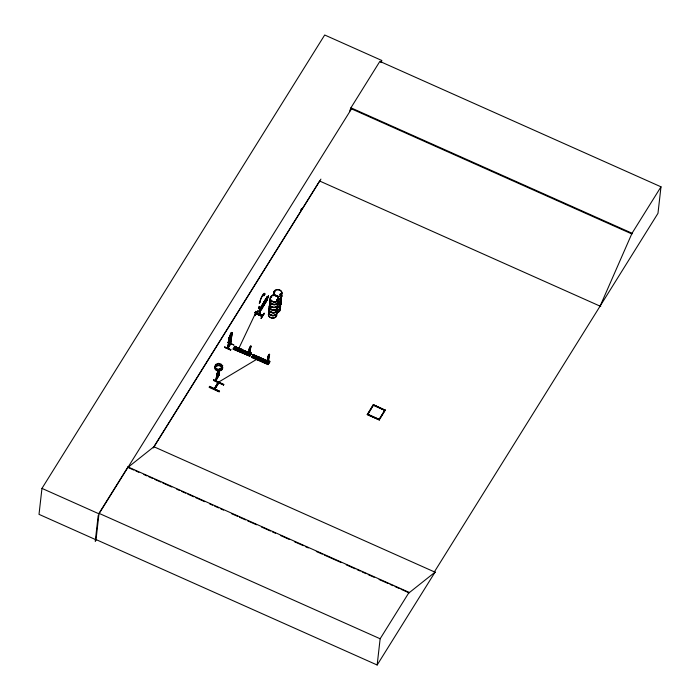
<?xml version="1.0" encoding="UTF-8"?>
<svg xmlns="http://www.w3.org/2000/svg" width="700" height="700" viewBox="0 0 700 700"><rect width="100%" height="100%" fill="white"/><g stroke="black" fill="none" stroke-linecap="round" stroke-linejoin="round"><path stroke-width="1.05" d="M250.023 353.605L250.53 347.804A2.258 0.455 -66.5 0 0 250.74 345.966A2.258 0.455 -66.5 0 0 249.349 348.259A2.258 0.455 -66.5 0 0 249.139 350.096L248.771 354.769L249.882 353.203L250.652 347.865A2.258 0.455 -66.5 0 0 250.862 346.027A2.258 0.455 -66.5 0 0 249.471 348.32A2.258 0.455 -66.5 0 0 249.261 350.149L248.894 354.821M250.215 353.902L250.136 353.404M250.477 354.007L250.46 353.439M260.286 307.65L259.656 314.983L260.514 308.429M260.435 307.703L260.418 307.265L260.207 308.306M268.266 361.41L267.312 363.037L267.68 358.374A2.258 0.455 -66.5 0 1 267.89 356.536A2.258 0.455 -66.5 0 1 269.281 354.244A2.258 0.455 -66.5 0 1 269.071 356.081L268.45 360.351M269.001 362.267L269.027 361.725M260.715 308.088L259.77 314.921M240.013 350.481L240.354 349.834M258.58 358.488L258.685 359.056M267.811 358.426L267.444 363.099L268.424 361.48L269.203 356.134A2.258 0.455 -66.5 0 0 269.412 354.296A2.258 0.455 -66.5 0 0 268.021 356.589A2.258 0.455 -66.5 0 0 267.811 358.426L267.68 358.374M221.646 367.771L221.673 369.941L222.162 367.631L220.281 365.592L218.383 365.12L216.519 365.523L215.224 366.669C213.369 370.081 218.732 372.391 221.077 370.361L222.854 367.902L221.576 364.359L218.514 363.335L215.635 364.455L214.62 366.861L216.029 369.049L218.986 369.688L221.751 368.27L219.048 369.425L218.295 370.947L219.004 369.46M215.407 366.774L215.232 369.136L217.998 371.114M271.591 297.325L270.909 297.386M271.084 297.308L271.373 297.526M275.021 291.944L274.61 291.533L274.627 292.023M277.366 300.151L276.841 299.757L277.515 299.495M277.672 299.731L277.445 300.248L277.401 299.679M277.83 299.915L276.824 300.274M281.111 294.761C280.184 295.881 279.746 293.239 280.315 294.63M281.164 294.158L281.234 294.717M266.936 299.25L264.574 303.31L265.659 300.659C262.474 304.255 270.104 292.626 266.096 299.976L266.919 299.197M215.425 366.87L218.286 365.514M381.447 62.598L381.701 60.436L324.695 35L41.965 488.39L39.008 514.351L96.014 539.788L99.024 513.336L127.96 466.926L409.089 592.358L409.027 592.847L401.056 589.286M98.184 515.559L95.252 541.31L96.267 539.674M133.893 470.085L127.907 467.416L127.96 466.926M214.209 388.868L218.225 382.2L218.846 382.804L214.821 389.139L214.287 388.929L218.339 382.209M214.909 388.894L214.261 388.561L214.322 389.007L218.339 382.252M214.742 389.191L218.759 382.401L214.821 389.139M216.921 373.266C214.401 394.564 218.452 359.669 216.213 379.706M216.178 380.249L217.131 373.363M219.144 375.13L218.558 375.953L218.96 372.654M218.558 375.821L219.196 368.988L217.516 373.065L217.464 375.944L219.222 372.286M218.846 382.804L218.207 382.235M218.934 375.034L216.151 380.284M219.126 375.559L219.599 368.97L219.537 369.504M230.781 349.65L224.735 346.964L224.551 347.436M227.693 342.317L233.748 344.986M228.856 338.021L229.338 337.671L227.64 348.451L230.659 343.227M227.85 347.988L227.929 347.918M229.215 337.33L227.85 348.547L229.25 337.295L231.822 332.649M230.256 335.283L231.324 332.395L231.385 335.816L229.845 339.106L230.361 333.97M230.624 344.164L230.904 338.905M230.493 344.234L230.851 343.394M231.77 333.27L230.318 344.033M230.825 343.7L232.12 332.535C233.013 334.355 229.495 342.895 228.848 340.76M230.799 349.615L230.615 350.105L224.569 347.384M233.301 348.889L249.769 356.037L233.109 349.204L234.727 346.299C239.479 346.185 231.656 353.089 236.399 347.025M248.01 355.294C247.625 353.596 250.574 354.882 249.672 356.02L251.248 353.544L250.731 354.41L234.281 347.244L234.727 346.299M236.04 349.939L237.51 347.506L239.164 348.373M239.19 351.312L240.66 348.889C245.411 348.775 237.589 355.679 242.331 349.615M248.194 354.428L248.132 354.97L249.804 355.696L249.865 355.154M249.384 352.914L249.559 352.188L251.23 352.914L251.046 353.64M249.559 352.188L248.5 354.48M250.784 353.159C248.824 359.275 251.169 349.283 250.652 354.296M250.635 353.098L250.057 354.97M255.019 315.7L257.985 310.852L255.036 315.481M256.34 313.547L262.369 316.243M256.664 313.005L262.762 315.578M251.799 357L251.65 357.481L268.126 364.621L269.797 361.821L253.277 354.576L251.799 357L268.424 364.114L253.881 357.849M257.985 310.852L254.713 315.543M258.422 308.149L259.227 306.346M253.277 354.576L252.858 355.469M258.598 308.219L259.394 306.425M253.47 357.726L254.931 355.434M260.418 307.265L259.77 308.236L260.453 308.525L260.776 307.991L260.111 307.589C258.947 325.771 258.317 305.419 260.654 308.017M259.192 314.729L260.111 307.589M254.581 358.216L256.043 355.924M259.98 314.58L260.724 308M261.441 306.442L261.056 310.328L265.746 301.884M261.835 306.031L261.791 305.961M261.091 318.36L264.092 313.294L261.091 318.36L264.39 313.644L264.075 313.285M263.637 302.881L267.26 296.581L263.576 302.855L263.235 305.856L264.241 304.649M262.78 315.429L256.707 312.909M266.096 298.777L261.24 306.775L266.306 298.865M259.402 360.316L260.864 358.024M267.216 299.451L266.884 300.449L267.243 296.642M267.873 297.614L268.293 296.319M268.205 297.08L268.45 295.715L268.345 297.027M266.683 363.239L266.744 362.705L268.415 363.431L268.354 363.965M268.52 363.825L268.231 364.368L268.415 363.431M269.325 361.436L268.599 363.248L269.185 361.366L269.203 362.574M269.185 361.366L268.599 363.248M269.596 361.918L269.771 361.183L268.1 360.456M349.527 111.527L350.928 107.8L379.864 61.39L660.992 186.821L657.974 213.325L434.376 571.883L435.041 572.18L409.027 592.847M367.211 414.531L379.295 419.921L367.211 414.531L373.266 404.652L385.324 410.261L373.266 404.652M367.719 414.409L373.433 405.072L384.816 410.375L379.129 419.501L367.719 414.409L373.433 405.072M379.129 419.501L384.842 410.156M96.031 539.569L377.16 665L380.144 638.767L409.089 592.358M600.093 306.145L632.048 233.231L660.992 186.821M221.979 369.775L221.515 369.618M209.554 386.382L209.16 387.345L219.222 391.912L219.555 391.379L209.554 386.382L219.485 391.457L209.423 386.89L219.529 391.335M213.474 380.45L213.806 379.899L223.869 384.484L223.536 385.017L213.474 380.45L213.561 379.977L223.597 384.86M223.536 385.017L223.624 384.562L213.526 380.021M249.69 353.412L249.777 353.246M268.424 361.567L268.87 361.716M268.905 361.786L268.783 362.197M269.062 361.926L268.791 362.04M227.71 347.961L228.226 347.76M230.632 343.77L230.624 343.28M249.62 353.334L250.066 353.325M218.584 375.681L216.169 379.96L216.125 379.4M221.611 368.209L222.705 365.689M249.699 356.072L233.214 348.967L233.625 348.346L249.882 355.845M253.794 355.941L269.281 362.679L269.692 361.865M217.026 373.861L219.809 369.066M240.1 350.061L240.056 350.639M258.641 358.339L258.598 358.916M250.959 353.92L235.568 347.148M215.119 366.905L216.029 364.744L218.584 363.773L221.27 364.683L222.434 367.911L220.789 370.151L218.006 370.886M276.876 308.394L276.876 307.947M255.395 311.885L255.579 311.351L256.331 311.544L237.694 350.805L239.181 348.233M233.415 348.714L248.885 355.469M234.386 346.999L250.95 354.043L242.13 350.368M234.675 346.526L251.142 353.658M249.953 355.652L233.529 348.39M251.79 357.192L252.061 356.738M252.053 356.764L268.581 363.851L259.787 360.132M252.936 355.276L269.386 362.434M268.214 364.394L251.781 357.14L253.243 354.707M269.299 362.661L253.829 355.889M269.789 361.848L253.216 354.804L267.662 361.314M250.968 353.973L235.48 347.279M261.249 306.408L266.14 298.428M251.23 352.914L249.445 352.371M266.744 362.705L266.551 363.562L267.925 361.191M260.041 308.236L260.584 307.335M266.35 298.515L261.45 306.871M261.126 309.995L265.956 301.98M230.807 343.77L227.946 348.46M351.505 108.859L98.971 513.826L41.965 488.39M380.555 62.256L381.701 60.436M300.493 210.341L301.648 208.495M127.907 467.416L153.912 446.749L319.629 181.011L600.749 306.442M153.274 447.947L320.933 179.104M232.059 333.786L229.093 338.537M218.855 375.463L215.88 380.24M267.426 297.395L268.52 295.741M266.814 300.396L264.171 304.675L266.875 300.431M379.295 419.921L385.35 410.043M377.16 665L435.076 572.119L434.42 571.821M258.632 358.444L259.796 358.295M259.998 358.925L259.551 359.328M259.875 359.161L259.936 358.312M228.016 348.092L230.318 343.875M274.558 291.541L274.934 291.585M270.988 297.404L271.609 297.22M276.894 299.574L276.675 300.239M216.711 385.254L216.816 385.385M227.719 342.239L233.782 344.908M219.03 369.434L216.37 368.848L215.119 366.879M258.738 358.312L259.446 358.137M271.469 297.561L271.014 297.517M276.92 299.74L277.874 299.959M217.131 383.005L259.796 357.473M241.194 350.884L240.152 350.674M256.576 312.506L256.331 311.544M219.713 369.206L218.96 374.579L216.982 377.755L216.633 377.265M280.429 294.184L280.919 294.227M280.271 294.551L280.779 294.779M240.511 349.877L241.509 350.446M280.446 293.947L280.945 293.991M280.849 294.892L280.079 294.551M240.704 349.851C242.463 349.939 240.555 352.065 240.065 350.534M259.376 359.24L258.825 359.074M260.321 308.473L259.787 308.123M218.251 365.523L219.984 365.951L221.664 367.78M222.617 365.706L221.725 368.209M267.496 297.421L265.387 300.274L264.39 303.371L268.371 297.019L267.382 298.602M234.701 346.43L250.276 353.15M235.358 347.428L240.196 349.527M254.87 356.116L267.479 361.55M254.109 357.464L268.301 363.615M253.986 357.604L257.854 359.293M256.821 312.734L262.902 315.394M350.928 107.8L632.048 233.231M350.84 108.561L631.96 233.993M373.406 405.283L384.816 410.375M367.736 414.199L379.155 419.291M218.715 382.786L218.242 382.533M153.912 446.749L435.041 572.18M135.888 470.977L138.871 472.308M143.859 474.53L146.851 475.869M148.846 476.752L152.827 478.537M154.822 479.421L160.808 482.09M162.803 482.983L171.771 486.981M176.759 489.213L179.742 490.543M181.737 491.435L185.727 493.211M187.722 494.104L193.699 496.773M195.694 497.656L204.671 501.664M209.65 503.886L212.643 505.225M214.638 506.109L218.627 507.894M220.623 508.778L223.606 510.116M231.586 513.669L237.562 516.337M239.557 517.23L245.543 519.899M247.537 520.791L256.506 524.79M261.494 527.012L270.463 531.02M272.457 531.913L275.45 533.242M280.429 535.465L289.406 539.472M294.385 541.695L303.363 545.694M305.358 546.586L308.341 547.925M316.321 551.477L322.297 554.146M324.293 555.039L341.241 562.599M346.229 564.821L355.197 568.829M357.192 569.712L360.185 571.051M362.18 571.944L366.161 573.72M368.156 574.613L374.141 577.281M379.12 579.504L388.098 583.503M390.092 584.395L393.076 585.725M395.071 586.617L399.061 588.394M99.024 513.336L380.144 638.767M259.648 358.094L260.015 358.566M281.085 294.079L281.269 294.411M280.315 293.37A4.209 3.43 6.5 0 1 281.033 294.07L281.199 294.184M277.839 299.819L277.629 299.565A4.209 3.43 6.5 0 1 278.084 300.405M228.76 340.725L228.918 341.504M277.769 303.266A4.218 3.439 6.5 0 1 273.473 307.632A4.218 3.439 6.5 0 1 269.999 302.523M277.349 302.243A4.279 3.491 6.5 0 1 276.447 306.88A4.279 3.491 6.5 0 1 270.69 306.329A4.279 3.491 6.5 0 1 270.594 301.604M277.471 305.69A4.2 3.43 6.5 0 1 273.201 310.039A4.2 3.43 6.5 0 1 269.745 304.955M277.498 305.498A4.2 3.43 6.5 0 1 273.227 309.855A4.2 3.43 6.5 0 1 269.762 304.762M277.681 299.381A4.279 3.491 6.5 0 1 274.374 304.675A4.279 3.491 6.5 0 1 270.296 299.469M277.331 301.963A4.209 3.43 6.5 0 1 274.627 307.134A4.209 3.43 6.5 0 1 269.71 302.881M270.06 302.05A4.209 3.43 6.5 0 1 270.681 301.324M278.294 301.289A4.209 3.43 6.5 0 1 273.262 304.684A4.209 3.43 6.5 0 1 270.34 299.661M277.69 299.233A4.279 3.491 6.5 0 1 274.391 304.526A4.279 3.491 6.5 0 1 270.314 299.32M277.664 299.092A4.218 3.439 6.5 0 1 274.409 304.316A4.218 3.439 6.5 0 1 270.384 299.18M276.832 311.43A4.218 3.439 6.5 0 1 272.545 315.805A4.218 3.439 6.5 0 1 269.071 310.695M276.911 311.255A4.279 3.491 6.5 0 1 272.562 315.683A4.279 3.491 6.5 0 1 269.036 310.502M276.754 314.72A4.2 3.43 6.5 0 1 271.197 317.966A4.2 3.43 6.5 0 1 269.43 312.384M276.561 313.67A4.2 3.43 6.5 0 1 271.749 317.94A4.2 3.43 6.5 0 1 269.447 312.209M277.445 305.926A4.2 3.43 6.5 0 1 273.175 310.275A4.2 3.43 6.5 0 1 269.719 305.191M277.489 305.786A4.226 3.447 6.5 0 1 273.192 310.161A4.226 3.447 6.5 0 1 269.71 305.043M276.745 307.545A4.279 3.491 6.5 0 1 275.844 312.183A4.279 3.491 6.5 0 1 270.086 311.631A4.279 3.491 6.5 0 1 269.99 306.906M276.876 310.957A4.209 3.43 6.5 0 1 272.598 315.315A4.209 3.43 6.5 0 1 269.132 310.214M276.675 307.746A4.209 3.43 6.5 0 1 275.783 312.296A4.209 3.43 6.5 0 1 270.121 311.762A4.209 3.43 6.5 0 1 270.016 307.108M276.929 311.106A4.279 3.491 6.5 0 1 272.58 315.534A4.279 3.491 6.5 0 1 269.054 310.354M276.762 307.396A4.279 3.491 6.5 0 1 275.861 312.034A4.279 3.491 6.5 0 1 270.104 311.483A4.279 3.491 6.5 0 1 270.007 306.757M276.736 307.256A4.218 3.439 6.5 0 1 275.844 311.824A4.218 3.439 6.5 0 1 270.165 311.281A4.218 3.439 6.5 0 1 270.069 306.626M281.129 300.895A4.2 3.43 6.5 0 1 277.2 304.386M281.645 296.678A4.209 3.43 6.5 0 1 277.786 299.285M273.411 294.998A4.209 3.43 6.5 0 1 273.77 294.158M281.785 295.304A4.218 3.439 6.5 0 1 277.839 298.812M273.376 295.409A4.218 3.439 6.5 0 1 273.814 293.676M281.199 297.762A4.218 3.439 6.5 0 1 277.463 302.155M281.111 301.07A4.2 3.43 6.5 0 1 277.183 304.561M281.269 297.579A4.279 3.491 6.5 0 1 278.574 301.901M281.286 297.439A4.279 3.491 6.5 0 1 278.591 301.752M281.243 297.281A4.209 3.43 6.5 0 1 278.591 301.534M281.811 295.619A4.279 3.491 6.5 0 1 278.906 299.04M273.289 295.724A4.279 3.491 6.5 0 1 274.348 293.23M281.829 295.47A4.279 3.491 6.5 0 1 278.915 298.891M273.306 295.575A4.279 3.491 6.5 0 1 273.744 293.816M281.085 301.324A4.2 3.43 6.5 0 1 277.156 304.806M280.262 305.926A4.218 3.439 6.5 0 1 276.526 310.319M280.315 305.454A4.209 3.43 6.5 0 1 276.579 309.838M279.493 307.51A4.2 3.43 6.5 0 1 277.331 312.576M279.51 307.352A4.2 3.43 6.5 0 1 277.349 312.419M280.341 305.751A4.279 3.491 6.5 0 1 277.646 310.074M280.359 305.602A4.279 3.491 6.5 0 1 277.664 309.925M280.105 302.243A4.209 3.43 6.5 0 1 277.935 307.317M280.175 302.041A4.279 3.491 6.5 0 1 277.97 307.204M280.192 301.901A4.279 3.491 6.5 0 1 277.988 307.055M280.166 301.752A4.218 3.439 6.5 0 1 277.988 306.845M218.015 372.277L217.744 374.658L218.732 373.074L219.004 370.694L218.015 372.277M230.239 335.703L229.968 338.082L230.886 336.604L231.157 334.224L230.239 335.703M230.571 333.944L231.166 332.999L230.571 333.944M256.252 358.942L257.731 356.51L256.252 358.942M257.731 359.59L259.21 357.158L257.731 359.59M265.317 300.912L265.178 302.102L267.164 297.955L265.317 300.912M224.7 347.148L230.755 349.842L224.691 347.174M256.183 313.784L262.238 316.47L256.191 313.766M254.704 312.559C255.395 314.939 257.171 312.148 254.704 312.559M260.444 301.332L259.254 303.293L259.665 302.619A5.688 1.164 -66.4 0 1 262.517 295.269A5.688 1.164 -66.4 0 1 264.635 294.464L265.046 293.79L263.777 295.873L264.189 295.199A4.742 0.971 -66.4 0 0 262.421 295.873A4.742 0.971 -66.4 0 0 260.033 302.015L260.444 301.332M271.644 300.93A4.2 3.43 6.5 0 0 278.539 299.303A4.2 3.43 6.5 0 0 273.096 295.155A4.218 3.439 6.5 0 0 271.635 300.947A4.218 3.439 6.5 0 0 278.547 299.311A4.218 3.439 6.5 0 0 273.088 295.146A4.2 3.43 6.5 0 0 271.644 300.93M271.618 301.166A4.2 3.43 6.5 0 0 278.504 299.539A4.2 3.43 6.5 0 0 273.07 295.391A4.2 3.43 6.5 0 0 271.618 301.166M275.074 295.426A4.2 3.43 6.5 0 0 281.969 293.799A4.2 3.43 6.5 0 0 276.526 289.651A4.2 3.43 6.5 0 0 275.074 295.426M275.047 295.671A4.2 3.43 6.5 0 0 281.942 294.044A4.2 3.43 6.5 0 0 276.5 289.896A4.2 3.43 6.5 0 0 275.047 295.671"/></g></svg>
